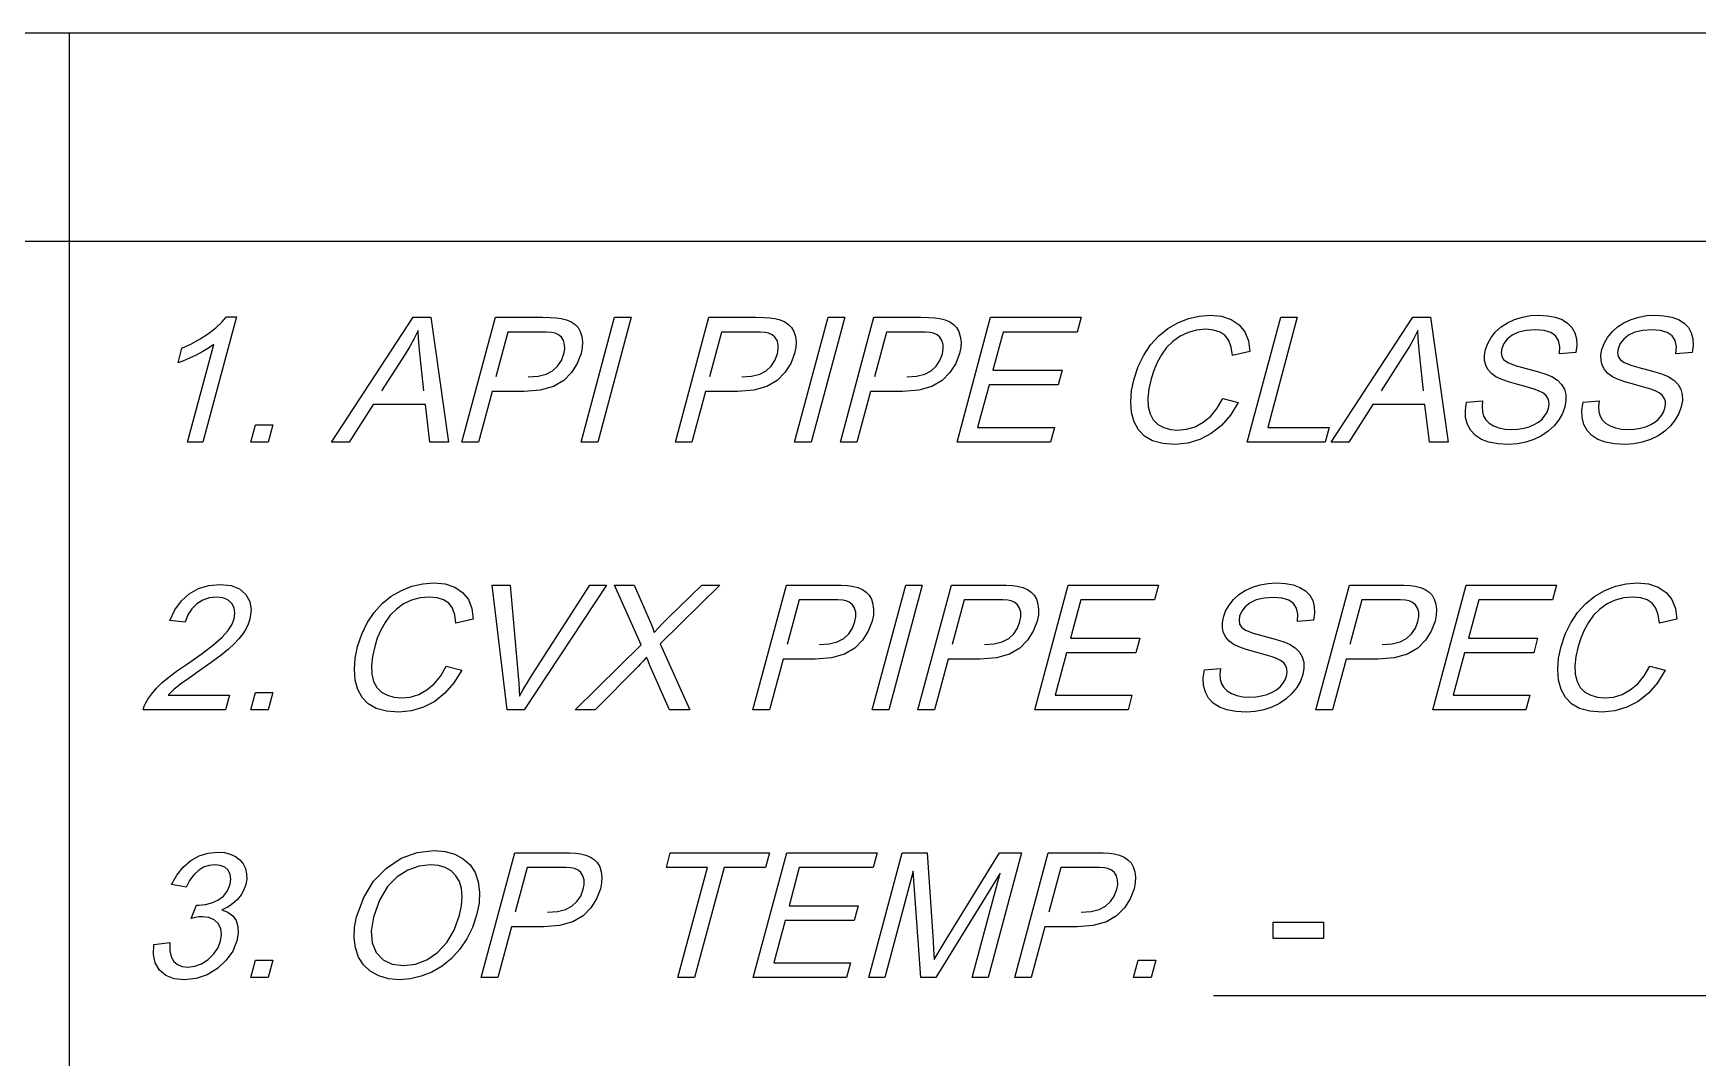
# Model space of a CAD drawing. Extents: x 0 to 17.2, y 0.1 to 11.3.
# Drawn here: x 4.326 to 5.319, y 0.856 to 1.468 of the extents above; entities that cross this region are included whole.
import ezdxf

# ---------------------------------------------------------------- set-up
doc = ezdxf.new("R2010")
doc.units = 0
doc.layers.add('BORDER', color=3, linetype='CONTINUOUS')
doc.layers.add('BORDERTEXT', color=7, linetype='CONTINUOUS')

msp = doc.modelspace()

# ---------------------------------------------------------------- linework, layer by layer
at = {"layer": 'BORDER'}
for points in [[(17.0808, 1.46816), (0.1692, 1.46816)], [(4.34736, 0.22466), (4.34736, 1.46816)], [(7.3815, 1.34381), (0.1692, 1.34381)], [(5.03025, 0.89337), (7.31682, 0.89337)]]:
    msp.add_lwpolyline(points, dxfattribs=at)
at = {"layer": 'BORDERTEXT', "color": 7}
for points in [[(4.42689, 1.2239), (4.41773, 1.2239), (4.43337, 1.28228), (4.43337, 1.28228), (4.43037, 1.28017), (4.42692, 1.27807), (4.423, 1.27597), (4.423, 1.27597), (4.41903, 1.27404), (4.41539, 1.27246), (4.41209, 1.27123), (4.41446, 1.28009), (4.41446, 1.28009), (4.42006, 1.28267), (4.42532, 1.28558), (4.43025, 1.28884), (4.43025, 1.28884), (4.43462, 1.29223), (4.43822, 1.29556), (4.44106, 1.29882), (4.44696, 1.29882), (4.42689, 1.2239)], [(4.50379, 1.2239), (4.55244, 1.29851), (4.56307, 1.29851), (4.57362, 1.2239), (4.56237, 1.2239), (4.55972, 1.2465), (4.52852, 1.2465), (4.51428, 1.2239), (4.50379, 1.2239)], [(4.58151, 1.2239), (4.6015, 1.29851), (4.62964, 1.29851), (4.62964, 1.29851), (4.63418, 1.29843), (4.6379, 1.29819), (4.6408, 1.2978), (4.6408, 1.2978), (4.64405, 1.297), (4.64681, 1.29584), (4.64908, 1.29431), (4.64908, 1.29431), (4.65087, 1.29237), (4.65222, 1.28997), (4.65313, 1.28711), (4.65313, 1.28711), (4.65353, 1.28392), (4.65338, 1.28053), (4.65267, 1.27693), (4.65267, 1.27693), (4.65038, 1.27091), (4.64692, 1.26554), (4.64229, 1.26082), (4.64229, 1.26082), (4.63619, 1.25716), (4.62831, 1.25497), (4.61864, 1.25423), (4.59951, 1.25423), (4.59138, 1.2239), (4.58151, 1.2239)], [(4.65271, 1.2239), (4.6727, 1.29851), (4.68257, 1.29851), (4.66258, 1.2239), (4.65271, 1.2239)], [(4.70894, 1.2239), (4.72894, 1.29851), (4.75708, 1.29851), (4.75708, 1.29851), (4.76162, 1.29843), (4.76534, 1.29819), (4.76824, 1.2978), (4.76824, 1.2978), (4.77149, 1.297), (4.77425, 1.29584), (4.77652, 1.29431), (4.77652, 1.29431), (4.77831, 1.29237), (4.77966, 1.28997), (4.78057, 1.28711), (4.78057, 1.28711), (4.78097, 1.28392), (4.78081, 1.28053), (4.7801, 1.27693), (4.7801, 1.27693), (4.77782, 1.27091), (4.77436, 1.26554), (4.76973, 1.26082), (4.76973, 1.26082), (4.76363, 1.25716), (4.75574, 1.25497), (4.74608, 1.25423), (4.72694, 1.25423), (4.71882, 1.2239), (4.70894, 1.2239)], [(4.78014, 1.2239), (4.80014, 1.29851), (4.81001, 1.29851), (4.79002, 1.2239), (4.78014, 1.2239)], [(4.80742, 1.2239), (4.82741, 1.29851), (4.85556, 1.29851), (4.85556, 1.29851), (4.8601, 1.29843), (4.86382, 1.29819), (4.86672, 1.2978), (4.86672, 1.2978), (4.86997, 1.297), (4.87273, 1.29584), (4.87499, 1.29431), (4.87499, 1.29431), (4.87679, 1.29237), (4.87814, 1.28997), (4.87904, 1.28711), (4.87904, 1.28711), (4.87945, 1.28392), (4.87929, 1.28053), (4.87858, 1.27693), (4.87858, 1.27693), (4.8763, 1.27091), (4.87284, 1.26554), (4.86821, 1.26082), (4.86821, 1.26082), (4.86211, 1.25716), (4.85422, 1.25497), (4.84456, 1.25423), (4.82542, 1.25423), (4.8173, 1.2239), (4.80742, 1.2239)], [(4.87715, 1.2239), (4.89714, 1.29851), (4.95109, 1.29851), (4.94873, 1.28971), (4.90465, 1.28971), (4.89853, 1.26686), (4.9398, 1.26686), (4.93746, 1.2581), (4.89618, 1.2581), (4.88938, 1.23271), (4.93518, 1.23271), (4.93282, 1.2239), (4.87715, 1.2239)], [(5.03567, 1.25006), (5.04487, 1.24757), (5.04487, 1.24757), (5.04025, 1.2401), (5.03487, 1.23392), (5.02873, 1.22902), (5.02873, 1.22902), (5.022, 1.22547), (5.01486, 1.22334), (5.0073, 1.22263), (5.0073, 1.22263), (4.9999, 1.22317), (4.9938, 1.22481), (4.98899, 1.22754), (4.98899, 1.22754), (4.98536, 1.2313), (4.9828, 1.23604), (4.9813, 1.24176), (4.9813, 1.24176), (4.98082, 1.24813), (4.98129, 1.25479), (4.98272, 1.26177), (4.98272, 1.26177), (4.98521, 1.2692), (4.98851, 1.27598), (4.99262, 1.2821), (4.99262, 1.2821), (4.99743, 1.28742), (5.00283, 1.29181), (5.00882, 1.29528), (5.00882, 1.29528), (5.01516, 1.29778), (5.02159, 1.29928), (5.02812, 1.29978), (5.02812, 1.29978), (5.03502, 1.29915), (5.04079, 1.29725), (5.04543, 1.29408), (5.04543, 1.29408), (5.04885, 1.28977), (5.05096, 1.28442), (5.05177, 1.27805), (5.04143, 1.27576), (5.04143, 1.27576), (5.04077, 1.2807), (5.03931, 1.28465), (5.03708, 1.28762), (5.03708, 1.28762), (5.03406, 1.28968), (5.03025, 1.29092), (5.02566, 1.29134), (5.02566, 1.29134), (5.02011, 1.29088), (5.01495, 1.2895), (5.01017, 1.28721), (5.01017, 1.28721), (5.00588, 1.28415), (5.00219, 1.28046), (4.99909, 1.27614), (4.99909, 1.27614), (4.99654, 1.27146), (4.99448, 1.26669), (4.99291, 1.26182), (4.99291, 1.26182), (4.99159, 1.25574), (4.99103, 1.2502), (4.99123, 1.2452), (4.99123, 1.2452), (4.99226, 1.24087), (4.99419, 1.23733), (4.99701, 1.23459), (4.99701, 1.23459), (5.0005, 1.23264), (5.00441, 1.23147), (5.00875, 1.23108), (5.00875, 1.23108), (5.01414, 1.23161), (5.01925, 1.2332), (5.02407, 1.23586), (5.02407, 1.23586), (5.02849, 1.23957), (5.03235, 1.2443), (5.03567, 1.25006)], [(5.05029, 1.2239), (5.07028, 1.29851), (5.08015, 1.29851), (5.06252, 1.23271), (5.09926, 1.23271), (5.09691, 1.2239), (5.05029, 1.2239)], [(5.10047, 1.2239), (5.14911, 1.29851), (5.15975, 1.29851), (5.17029, 1.2239), (5.15905, 1.2239), (5.1564, 1.2465), (5.1252, 1.2465), (5.11095, 1.2239), (5.10047, 1.2239)], [(5.18125, 1.24787), (5.19078, 1.24869), (5.19078, 1.24869), (5.19047, 1.24518), (5.19068, 1.24212), (5.1914, 1.2395), (5.1914, 1.2395), (5.1927, 1.23726), (5.19469, 1.23533), (5.19735, 1.2337), (5.19735, 1.2337), (5.20055, 1.23247), (5.20417, 1.23173), (5.20821, 1.23148), (5.20821, 1.23148), (5.21187, 1.23167), (5.21535, 1.23223), (5.21863, 1.23316), (5.21863, 1.23316), (5.22161, 1.23442), (5.22416, 1.23596), (5.2263, 1.23777), (5.2263, 1.23777), (5.22801, 1.23978), (5.22929, 1.24191), (5.23013, 1.24416), (5.23013, 1.24416), (5.2305, 1.2464), (5.23037, 1.24844), (5.22973, 1.25029), (5.22973, 1.25029), (5.22853, 1.25194), (5.22668, 1.25341), (5.2242, 1.25469), (5.2242, 1.25469), (5.22163, 1.25562), (5.21753, 1.25683), (5.21189, 1.25833), (5.21189, 1.25833), (5.20615, 1.25995), (5.20177, 1.2615), (5.19873, 1.26299), (5.19873, 1.26299), (5.19601, 1.265), (5.19398, 1.26732), (5.19263, 1.26993), (5.19263, 1.26993), (5.19194, 1.27281), (5.1919, 1.27591), (5.1925, 1.27922), (5.1925, 1.27922), (5.19384, 1.28291), (5.19585, 1.28643), (5.19853, 1.28978), (5.19853, 1.28978), (5.2018, 1.29279), (5.20559, 1.29528), (5.20989, 1.29724), (5.20989, 1.29724), (5.21453, 1.29865), (5.21932, 1.2995), (5.22427, 1.29978), (5.22427, 1.29978), (5.2295, 1.29949), (5.23414, 1.2986), (5.23818, 1.29711), (5.23818, 1.29711), (5.24153, 1.29505), (5.24408, 1.29243), (5.24582, 1.28925), (5.24582, 1.28925), (5.24678, 1.28564), (5.24695, 1.28172), (5.24634, 1.27749), (5.23668, 1.27678), (5.23668, 1.27678), (5.23693, 1.28111), (5.23616, 1.28467), (5.23438, 1.28747), (5.23438, 1.28747), (5.23151, 1.28947), (5.2275, 1.29068), (5.22234, 1.29108), (5.22234, 1.29108), (5.21681, 1.29072), (5.21217, 1.28962), (5.20841, 1.2878), (5.20841, 1.2878), (5.20551, 1.28546), (5.20343, 1.28282), (5.20219, 1.27988), (5.20219, 1.27988), (5.20184, 1.27736), (5.20221, 1.27516), (5.20332, 1.27327), (5.20332, 1.27327), (5.20577, 1.27152), (5.21026, 1.26975), (5.21678, 1.26795), (5.21678, 1.26795), (5.2235, 1.26621), (5.22858, 1.26462), (5.23202, 1.26319), (5.23202, 1.26319), (5.2354, 1.26101), (5.23793, 1.25847), (5.2396, 1.25558), (5.2396, 1.25558), (5.24046, 1.25236), (5.24055, 1.24882), (5.23986, 1.24497), (5.23986, 1.24497), (5.23844, 1.24108), (5.2363, 1.23734), (5.23344, 1.23375), (5.23344, 1.23375), (5.22997, 1.2305), (5.22597, 1.22777), (5.22145, 1.22556), (5.22145, 1.22556), (5.21658, 1.22393), (5.21153, 1.22295), (5.20629, 1.22263), (5.20629, 1.22263), (5.19999, 1.22296), (5.1946, 1.22394), (5.19011, 1.22558), (5.19011, 1.22558), (5.18649, 1.22788), (5.1837, 1.23084), (5.18175, 1.23446), (5.18175, 1.23446), (5.18067, 1.23859), (5.1805, 1.24306), (5.18125, 1.24787)], [(5.25077, 1.24787), (5.2603, 1.24869), (5.2603, 1.24869), (5.25999, 1.24518), (5.2602, 1.24212), (5.26092, 1.2395), (5.26092, 1.2395), (5.26222, 1.23726), (5.26421, 1.23533), (5.26687, 1.2337), (5.26687, 1.2337), (5.27007, 1.23247), (5.27369, 1.23173), (5.27773, 1.23148), (5.27773, 1.23148), (5.2814, 1.23167), (5.28487, 1.23223), (5.28815, 1.23316), (5.28815, 1.23316), (5.29113, 1.23442), (5.29368, 1.23596), (5.29582, 1.23777), (5.29582, 1.23777), (5.29754, 1.23978), (5.29881, 1.24191), (5.29965, 1.24416), (5.29965, 1.24416), (5.30002, 1.2464), (5.29989, 1.24844), (5.29925, 1.25029), (5.29925, 1.25029), (5.29805, 1.25194), (5.2962, 1.25341), (5.29372, 1.25469), (5.29372, 1.25469), (5.29115, 1.25562), (5.28705, 1.25683), (5.28141, 1.25833), (5.28141, 1.25833), (5.27567, 1.25995), (5.27129, 1.2615), (5.26825, 1.26299), (5.26825, 1.26299), (5.26553, 1.265), (5.2635, 1.26732), (5.26215, 1.26993), (5.26215, 1.26993), (5.26146, 1.27281), (5.26142, 1.27591), (5.26202, 1.27922), (5.26202, 1.27922), (5.26336, 1.28291), (5.26537, 1.28643), (5.26805, 1.28978), (5.26805, 1.28978), (5.27133, 1.29279), (5.27511, 1.29528), (5.27942, 1.29724), (5.27942, 1.29724), (5.28405, 1.29865), (5.28884, 1.2995), (5.29379, 1.29978), (5.29379, 1.29978), (5.29902, 1.29949), (5.30366, 1.2986), (5.3077, 1.29711), (5.3077, 1.29711), (5.31105, 1.29505), (5.3136, 1.29243), (5.31534, 1.28925), (5.31534, 1.28925), (5.3163, 1.28564), (5.31647, 1.28172), (5.31586, 1.27749), (5.3062, 1.27678), (5.3062, 1.27678), (5.30645, 1.28111), (5.30568, 1.28467), (5.3039, 1.28747), (5.3039, 1.28747), (5.30103, 1.28947), (5.29702, 1.29068), (5.29186, 1.29108), (5.29186, 1.29108), (5.28633, 1.29072), (5.28169, 1.28962), (5.27793, 1.2878), (5.27793, 1.2878), (5.27503, 1.28546), (5.27295, 1.28282), (5.27171, 1.27988), (5.27171, 1.27988), (5.27136, 1.27736), (5.27173, 1.27516), (5.27284, 1.27327), (5.27284, 1.27327), (5.27529, 1.27152), (5.27978, 1.26975), (5.2863, 1.26795), (5.2863, 1.26795), (5.29302, 1.26621), (5.2981, 1.26462), (5.30154, 1.26319), (5.30154, 1.26319), (5.30492, 1.26101), (5.30745, 1.25847), (5.30912, 1.25558), (5.30912, 1.25558), (5.30998, 1.25236), (5.31007, 1.24882), (5.30938, 1.24497), (5.30938, 1.24497), (5.30796, 1.24108), (5.30582, 1.23734), (5.30297, 1.23375), (5.30297, 1.23375), (5.29949, 1.2305), (5.29549, 1.22777), (5.29097, 1.22556), (5.29097, 1.22556), (5.2861, 1.22393), (5.28105, 1.22295), (5.27581, 1.22263), (5.27581, 1.22263), (5.26951, 1.22296), (5.26412, 1.22394), (5.25963, 1.22558), (5.25963, 1.22558), (5.25601, 1.22788), (5.25322, 1.23084), (5.25127, 1.23446), (5.25127, 1.23446), (5.25019, 1.23859), (5.25002, 1.24306), (5.25077, 1.24787)], [(4.55882, 1.25454), (4.55657, 1.2752), (4.55657, 1.2752), (4.55598, 1.28111), (4.5556, 1.28626), (4.55543, 1.29067), (4.55543, 1.29067), (4.55307, 1.2859), (4.55045, 1.28115), (4.54759, 1.27642), (4.53353, 1.25454)], [(4.62115, 1.26304), (4.62115, 1.26304), (4.62702, 1.26343), (4.63187, 1.26462), (4.6357, 1.2666), (4.6357, 1.2666), (4.63865, 1.2693), (4.64089, 1.27264), (4.6424, 1.27663), (4.6424, 1.27663), (4.64294, 1.2796), (4.64287, 1.28227), (4.64219, 1.28464), (4.64219, 1.28464), (4.64097, 1.28661), (4.63928, 1.28808), (4.63713, 1.28904), (4.63713, 1.28904), (4.6351, 1.28941), (4.63209, 1.28963), (4.6281, 1.28971), (4.60901, 1.28971), (4.60187, 1.26304)], [(4.74859, 1.26304), (4.74859, 1.26304), (4.75446, 1.26343), (4.75931, 1.26462), (4.76314, 1.2666), (4.76314, 1.2666), (4.76609, 1.2693), (4.76833, 1.27264), (4.76984, 1.27663), (4.76984, 1.27663), (4.77038, 1.2796), (4.7703, 1.28227), (4.76962, 1.28464), (4.76962, 1.28464), (4.76841, 1.28661), (4.76672, 1.28808), (4.76457, 1.28904), (4.76457, 1.28904), (4.76254, 1.28941), (4.75952, 1.28963), (4.75553, 1.28971), (4.73645, 1.28971), (4.7293, 1.26304)], [(4.84707, 1.26304), (4.84707, 1.26304), (4.85294, 1.26343), (4.85779, 1.26462), (4.86161, 1.2666), (4.86161, 1.2666), (4.86457, 1.2693), (4.86681, 1.27264), (4.86832, 1.27663), (4.86832, 1.27663), (4.86885, 1.2796), (4.86878, 1.28227), (4.8681, 1.28464), (4.8681, 1.28464), (4.86689, 1.28661), (4.8652, 1.28808), (4.86305, 1.28904), (4.86305, 1.28904), (4.86101, 1.28941), (4.858, 1.28963), (4.85401, 1.28971), (4.83493, 1.28971), (4.82778, 1.26304)], [(5.1555, 1.25454), (5.15325, 1.2752), (5.15325, 1.2752), (5.15266, 1.28111), (5.15228, 1.28626), (5.1521, 1.29067), (5.1521, 1.29067), (5.14974, 1.2859), (5.14713, 1.28115), (5.14426, 1.27642), (5.13021, 1.25454)], [(4.45549, 1.2239), (4.45829, 1.23433), (4.46872, 1.23433), (4.46593, 1.2239), (4.45549, 1.2239)], [(4.44289, 1.07283), (4.44053, 1.06402), (4.39121, 1.06402), (4.39121, 1.06402), (4.39187, 1.0662), (4.3928, 1.06832), (4.39399, 1.07038), (4.39399, 1.07038), (4.39639, 1.07373), (4.39929, 1.07703), (4.40268, 1.08031), (4.40268, 1.08031), (4.40677, 1.08374), (4.41178, 1.0875), (4.41769, 1.09161), (4.41769, 1.09161), (4.42658, 1.0978), (4.43347, 1.10306), (4.43836, 1.10741), (4.43836, 1.10741), (4.44176, 1.11122), (4.44417, 1.1149), (4.44559, 1.11843), (4.44559, 1.11843), (4.44608, 1.12187), (4.4456, 1.12493), (4.44416, 1.12761), (4.44416, 1.12761), (4.44186, 1.12969), (4.43881, 1.13094), (4.43501, 1.13135), (4.43501, 1.13135), (4.43077, 1.13091), (4.42689, 1.12959), (4.42336, 1.12739), (4.42336, 1.12739), (4.42035, 1.1244), (4.41803, 1.12073), (4.41639, 1.11639), (4.40724, 1.11736), (4.40724, 1.11736), (4.41021, 1.12383), (4.41407, 1.12918), (4.41882, 1.13342), (4.41882, 1.13342), (4.42433, 1.13648), (4.43047, 1.13832), (4.43724, 1.13894), (4.43724, 1.13894), (4.44373, 1.13828), (4.44886, 1.13629), (4.45265, 1.13298), (4.45265, 1.13298), (4.45498, 1.1287), (4.45574, 1.12378), (4.45495, 1.11822), (4.45495, 1.11822), (4.45395, 1.11526), (4.45256, 1.11232), (4.45076, 1.10942), (4.45076, 1.10942), (4.44848, 1.10648), (4.44564, 1.10345), (4.44224, 1.10031), (4.44224, 1.10031), (4.43782, 1.09672), (4.43194, 1.09235), (4.4246, 1.08718), (4.4246, 1.08718), (4.41865, 1.08306), (4.41429, 1.07993), (4.41149, 1.07779), (4.41149, 1.07779), (4.40958, 1.07614), (4.40785, 1.07449), (4.4063, 1.07283), (4.44289, 1.07283)], [(4.57223, 1.09018), (4.58143, 1.08769), (4.58143, 1.08769), (4.57681, 1.08022), (4.57143, 1.07404), (4.56529, 1.06914), (4.56529, 1.06914), (4.55857, 1.06559), (4.55142, 1.06346), (4.54386, 1.06275), (4.54386, 1.06275), (4.53647, 1.0633), (4.53036, 1.06493), (4.52556, 1.06766), (4.52556, 1.06766), (4.52193, 1.07142), (4.51936, 1.07617), (4.51787, 1.08189), (4.51787, 1.08189), (4.51738, 1.08825), (4.51785, 1.09491), (4.51928, 1.10189), (4.51928, 1.10189), (4.52177, 1.10933), (4.52507, 1.1161), (4.52918, 1.12222), (4.52918, 1.12222), (4.534, 1.12754), (4.5394, 1.13193), (4.54539, 1.1354), (4.54539, 1.1354), (4.55172, 1.1379), (4.55815, 1.1394), (4.56469, 1.1399), (4.56469, 1.1399), (4.57158, 1.13927), (4.57735, 1.13737), (4.58199, 1.1342), (4.58199, 1.1342), (4.58541, 1.12989), (4.58752, 1.12455), (4.58833, 1.11817), (4.578, 1.11588), (4.578, 1.11588), (4.57733, 1.12082), (4.57588, 1.12477), (4.57364, 1.12774), (4.57364, 1.12774), (4.57062, 1.12981), (4.56681, 1.13104), (4.56222, 1.13146), (4.56222, 1.13146), (4.55668, 1.131), (4.55152, 1.12962), (4.54674, 1.12733), (4.54674, 1.12733), (4.54245, 1.12427), (4.53875, 1.12058), (4.53565, 1.11626), (4.53565, 1.11626), (4.5331, 1.11159), (4.53104, 1.10681), (4.52947, 1.10194), (4.52947, 1.10194), (4.52815, 1.09586), (4.52759, 1.09032), (4.52779, 1.08532), (4.52779, 1.08532), (4.52882, 1.08099), (4.53075, 1.07745), (4.53358, 1.07471), (4.53358, 1.07471), (4.53706, 1.07276), (4.54097, 1.07159), (4.54531, 1.0712), (4.54531, 1.0712), (4.5507, 1.07173), (4.55581, 1.07332), (4.56064, 1.07598), (4.56064, 1.07598), (4.56505, 1.07969), (4.56892, 1.08442), (4.57223, 1.09018)], [(4.60858, 1.06402), (4.59967, 1.13863), (4.61035, 1.13863), (4.61522, 1.08443), (4.61522, 1.08443), (4.61556, 1.08018), (4.61577, 1.07611), (4.61587, 1.07222), (4.61587, 1.07222), (4.61817, 1.07629), (4.6206, 1.08036), (4.62316, 1.08443), (4.65784, 1.13863), (4.66791, 1.13863), (4.61871, 1.06402), (4.60858, 1.06402)], [(4.64919, 1.06402), (4.68847, 1.10291), (4.6726, 1.13863), (4.68435, 1.13863), (4.69276, 1.1195), (4.69276, 1.1195), (4.69433, 1.11583), (4.69551, 1.11278), (4.69631, 1.11034), (4.69631, 1.11034), (4.69882, 1.11309), (4.70154, 1.11592), (4.70449, 1.11883), (4.72481, 1.13863), (4.73555, 1.13863), (4.69992, 1.10347), (4.7176, 1.06402), (4.70538, 1.06402), (4.69373, 1.09064), (4.69373, 1.09064), (4.69309, 1.09221), (4.69245, 1.09387), (4.69181, 1.09563), (4.69181, 1.09563), (4.68966, 1.0932), (4.68797, 1.09133), (4.68675, 1.09003), (4.66105, 1.06402), (4.64919, 1.06402)], [(4.75526, 1.06402), (4.77525, 1.13863), (4.80339, 1.13863), (4.80339, 1.13863), (4.80793, 1.13855), (4.81165, 1.13832), (4.81455, 1.13792), (4.81455, 1.13792), (4.8178, 1.13713), (4.82056, 1.13596), (4.82283, 1.13443), (4.82283, 1.13443), (4.82462, 1.13249), (4.82597, 1.13009), (4.82688, 1.12723), (4.82688, 1.12723), (4.82728, 1.12404), (4.82713, 1.12065), (4.82642, 1.11705), (4.82642, 1.11705), (4.82413, 1.11103), (4.82067, 1.10566), (4.81604, 1.10095), (4.81604, 1.10095), (4.80994, 1.09728), (4.80206, 1.09509), (4.79239, 1.09436), (4.77326, 1.09436), (4.76513, 1.06402), (4.75526, 1.06402)], [(4.82646, 1.06402), (4.84645, 1.13863), (4.85632, 1.13863), (4.83633, 1.06402), (4.82646, 1.06402)], [(4.85374, 1.06402), (4.87373, 1.13863), (4.90187, 1.13863), (4.90187, 1.13863), (4.90641, 1.13855), (4.91013, 1.13832), (4.91303, 1.13792), (4.91303, 1.13792), (4.91628, 1.13713), (4.91904, 1.13596), (4.92131, 1.13443), (4.92131, 1.13443), (4.9231, 1.13249), (4.92445, 1.13009), (4.92536, 1.12723), (4.92536, 1.12723), (4.92576, 1.12404), (4.92561, 1.12065), (4.9249, 1.11705), (4.9249, 1.11705), (4.92261, 1.11103), (4.91915, 1.10566), (4.91452, 1.10095), (4.91452, 1.10095), (4.90842, 1.09728), (4.90054, 1.09509), (4.89087, 1.09436), (4.87174, 1.09436), (4.86361, 1.06402), (4.85374, 1.06402)], [(4.92346, 1.06402), (4.94345, 1.13863), (4.9974, 1.13863), (4.99504, 1.12983), (4.95097, 1.12983), (4.94484, 1.10698), (4.98612, 1.10698), (4.98377, 1.09822), (4.9425, 1.09822), (4.93569, 1.07283), (4.9815, 1.07283), (4.97914, 1.06402), (4.92346, 1.06402)], [(5.0248, 1.08799), (5.03433, 1.08881), (5.03433, 1.08881), (5.03403, 1.0853), (5.03423, 1.08224), (5.03495, 1.07962), (5.03495, 1.07962), (5.03626, 1.07738), (5.03824, 1.07545), (5.0409, 1.07382), (5.0409, 1.07382), (5.04411, 1.07259), (5.04772, 1.07185), (5.05176, 1.07161), (5.05176, 1.07161), (5.05543, 1.07179), (5.0589, 1.07235), (5.06218, 1.07329), (5.06218, 1.07329), (5.06516, 1.07454), (5.06772, 1.07608), (5.06986, 1.07789), (5.06986, 1.07789), (5.07157, 1.0799), (5.07284, 1.08203), (5.07368, 1.08428), (5.07368, 1.08428), (5.07405, 1.08652), (5.07392, 1.08856), (5.07329, 1.09041), (5.07329, 1.09041), (5.07208, 1.09206), (5.07023, 1.09353), (5.06775, 1.09481), (5.06775, 1.09481), (5.06519, 1.09574), (5.06108, 1.09695), (5.05544, 1.09845), (5.05544, 1.09845), (5.0497, 1.10007), (5.04532, 1.10162), (5.04229, 1.10311), (5.04229, 1.10311), (5.03957, 1.10512), (5.03753, 1.10744), (5.03618, 1.11006), (5.03618, 1.11006), (5.0355, 1.11293), (5.03545, 1.11603), (5.03605, 1.11934), (5.03605, 1.11934), (5.03739, 1.12303), (5.03941, 1.12655), (5.04209, 1.1299), (5.04209, 1.1299), (5.04536, 1.13292), (5.04915, 1.1354), (5.05345, 1.13736), (5.05345, 1.13736), (5.05808, 1.13877), (5.06288, 1.13962), (5.06782, 1.1399), (5.06782, 1.1399), (5.07305, 1.13961), (5.07769, 1.13872), (5.08174, 1.13723), (5.08174, 1.13723), (5.08508, 1.13517), (5.08763, 1.13255), (5.08938, 1.12937), (5.08938, 1.12937), (5.09033, 1.12576), (5.0905, 1.12184), (5.08989, 1.11761), (5.08023, 1.1169), (5.08023, 1.1169), (5.08048, 1.12123), (5.07971, 1.1248), (5.07793, 1.12759), (5.07793, 1.12759), (5.07507, 1.1296), (5.07106, 1.1308), (5.0659, 1.1312), (5.0659, 1.1312), (5.06037, 1.13084), (5.05572, 1.12974), (5.05196, 1.12792), (5.05196, 1.12792), (5.04906, 1.12558), (5.04699, 1.12294), (5.04574, 1.12001), (5.04574, 1.12001), (5.04539, 1.11748), (5.04577, 1.11528), (5.04687, 1.11339), (5.04687, 1.11339), (5.04933, 1.11164), (5.05381, 1.10987), (5.06033, 1.10807), (5.06033, 1.10807), (5.06705, 1.10633), (5.07213, 1.10475), (5.07557, 1.10331), (5.07557, 1.10331), (5.07895, 1.10113), (5.08148, 1.0986), (5.08315, 1.0957), (5.08315, 1.0957), (5.08401, 1.09248), (5.0841, 1.08894), (5.08341, 1.08509), (5.08341, 1.08509), (5.08199, 1.0812), (5.07985, 1.07746), (5.077, 1.07387), (5.077, 1.07387), (5.07352, 1.07062), (5.06953, 1.06789), (5.06501, 1.06568), (5.06501, 1.06568), (5.06013, 1.06405), (5.05508, 1.06308), (5.04984, 1.06275), (5.04984, 1.06275), (5.04354, 1.06308), (5.03815, 1.06406), (5.03366, 1.0657), (5.03366, 1.0657), (5.03004, 1.068), (5.02726, 1.07096), (5.0253, 1.07458), (5.0253, 1.07458), (5.02422, 1.07871), (5.02405, 1.08318), (5.0248, 1.08799)], [(5.09126, 1.06402), (5.11125, 1.13863), (5.13939, 1.13863), (5.13939, 1.13863), (5.14393, 1.13855), (5.14765, 1.13832), (5.15055, 1.13792), (5.15055, 1.13792), (5.1538, 1.13713), (5.15656, 1.13596), (5.15883, 1.13443), (5.15883, 1.13443), (5.16062, 1.13249), (5.16197, 1.13009), (5.16288, 1.12723), (5.16288, 1.12723), (5.16328, 1.12404), (5.16313, 1.12065), (5.16242, 1.11705), (5.16242, 1.11705), (5.16013, 1.11103), (5.15667, 1.10566), (5.15204, 1.10095), (5.15204, 1.10095), (5.14594, 1.09728), (5.13806, 1.09509), (5.12839, 1.09436), (5.10926, 1.09436), (5.10113, 1.06402), (5.09126, 1.06402)], [(5.16098, 1.06402), (5.18097, 1.13863), (5.23492, 1.13863), (5.23256, 1.12983), (5.18849, 1.12983), (5.18236, 1.10698), (5.22364, 1.10698), (5.22129, 1.09822), (5.18002, 1.09822), (5.17321, 1.07283), (5.21902, 1.07283), (5.21666, 1.06402), (5.16098, 1.06402)], [(5.29054, 1.09018), (5.29975, 1.08769), (5.29975, 1.08769), (5.29512, 1.08022), (5.28974, 1.07404), (5.2836, 1.06914), (5.2836, 1.06914), (5.27688, 1.06559), (5.26973, 1.06346), (5.26217, 1.06275), (5.26217, 1.06275), (5.25478, 1.0633), (5.24868, 1.06493), (5.24387, 1.06766), (5.24387, 1.06766), (5.24024, 1.07142), (5.23768, 1.07617), (5.23618, 1.08189), (5.23618, 1.08189), (5.23569, 1.08825), (5.23616, 1.09491), (5.23759, 1.10189), (5.23759, 1.10189), (5.24008, 1.10933), (5.24338, 1.1161), (5.24749, 1.12222), (5.24749, 1.12222), (5.25231, 1.12754), (5.25771, 1.13193), (5.2637, 1.1354), (5.2637, 1.1354), (5.27003, 1.1379), (5.27647, 1.1394), (5.283, 1.1399), (5.283, 1.1399), (5.2899, 1.13927), (5.29566, 1.13737), (5.3003, 1.1342), (5.3003, 1.1342), (5.30372, 1.12989), (5.30583, 1.12455), (5.30664, 1.11817), (5.29631, 1.11588), (5.29631, 1.11588), (5.29564, 1.12082), (5.29419, 1.12477), (5.29195, 1.12774), (5.29195, 1.12774), (5.28893, 1.12981), (5.28513, 1.13104), (5.28053, 1.13146), (5.28053, 1.13146), (5.27499, 1.131), (5.26983, 1.12962), (5.26505, 1.12733), (5.26505, 1.12733), (5.26076, 1.12427), (5.25706, 1.12058), (5.25397, 1.11626), (5.25397, 1.11626), (5.25141, 1.11159), (5.24935, 1.10681), (5.24779, 1.10194), (5.24779, 1.10194), (5.24647, 1.09586), (5.24591, 1.09032), (5.24611, 1.08532), (5.24611, 1.08532), (5.24714, 1.08099), (5.24906, 1.07745), (5.25189, 1.07471), (5.25189, 1.07471), (5.25538, 1.07276), (5.25929, 1.07159), (5.26362, 1.0712), (5.26362, 1.0712), (5.26901, 1.07173), (5.27412, 1.07332), (5.27895, 1.07598), (5.27895, 1.07598), (5.28336, 1.07969), (5.28723, 1.08442), (5.29054, 1.09018)], [(4.79491, 1.10316), (4.79491, 1.10316), (4.80077, 1.10356), (4.80562, 1.10474), (4.80945, 1.10672), (4.80945, 1.10672), (4.8124, 1.10942), (4.81464, 1.11276), (4.81616, 1.11675), (4.81616, 1.11675), (4.81669, 1.11972), (4.81662, 1.12239), (4.81594, 1.12476), (4.81594, 1.12476), (4.81472, 1.12673), (4.81304, 1.1282), (4.81088, 1.12917), (4.81088, 1.12917), (4.80885, 1.12953), (4.80584, 1.12975), (4.80185, 1.12983), (4.78276, 1.12983), (4.77562, 1.10316)], [(4.89338, 1.10316), (4.89338, 1.10316), (4.89925, 1.10356), (4.9041, 1.10474), (4.90793, 1.10672), (4.90793, 1.10672), (4.91088, 1.10942), (4.91312, 1.11276), (4.91463, 1.11675), (4.91463, 1.11675), (4.91517, 1.11972), (4.9151, 1.12239), (4.91442, 1.12476), (4.91442, 1.12476), (4.9132, 1.12673), (4.91151, 1.1282), (4.90936, 1.12917), (4.90936, 1.12917), (4.90733, 1.12953), (4.90432, 1.12975), (4.90033, 1.12983), (4.88124, 1.12983), (4.8741, 1.10316)], [(5.1309, 1.10316), (5.1309, 1.10316), (5.13677, 1.10356), (5.14162, 1.10474), (5.14545, 1.10672), (5.14545, 1.10672), (5.1484, 1.10942), (5.15064, 1.11276), (5.15216, 1.11675), (5.15216, 1.11675), (5.15269, 1.11972), (5.15262, 1.12239), (5.15194, 1.12476), (5.15194, 1.12476), (5.15072, 1.12673), (5.14903, 1.1282), (5.14688, 1.12917), (5.14688, 1.12917), (5.14485, 1.12953), (5.14184, 1.12975), (5.13785, 1.12983), (5.11876, 1.12983), (5.11162, 1.10316)], [(4.45549, 1.06402), (4.45829, 1.07446), (4.46872, 1.07446), (4.46593, 1.06402), (4.45549, 1.06402)], [(4.39771, 0.92384), (4.4072, 0.92506), (4.4072, 0.92506), (4.40724, 0.92035), (4.40803, 0.91661), (4.40956, 0.91384), (4.40956, 0.91384), (4.41176, 0.91193), (4.41454, 0.91079), (4.41788, 0.9104), (4.41788, 0.9104), (4.4221, 0.9109), (4.42614, 0.91239), (4.43, 0.91488), (4.43, 0.91488), (4.43334, 0.91811), (4.43581, 0.9218), (4.43742, 0.92598), (4.43742, 0.92598), (4.43803, 0.92994), (4.43758, 0.93341), (4.43609, 0.93639), (4.43609, 0.93639), (4.4337, 0.93866), (4.43057, 0.94003), (4.4267, 0.94048), (4.4267, 0.94048), (4.4248, 0.94037), (4.42256, 0.94003), (4.41997, 0.93946), (4.42314, 0.94751), (4.42314, 0.94751), (4.4237, 0.94745), (4.42418, 0.94741), (4.42459, 0.9474), (4.42459, 0.9474), (4.42845, 0.94774), (4.43224, 0.94876), (4.43594, 0.95046), (4.43594, 0.95046), (4.43919, 0.95286), (4.44159, 0.956), (4.44315, 0.95987), (4.44315, 0.95987), (4.44362, 0.96304), (4.44323, 0.96582), (4.44197, 0.96822), (4.44197, 0.96822), (4.43997, 0.97006), (4.43733, 0.97116), (4.43406, 0.97153), (4.43406, 0.97153), (4.43059, 0.97115), (4.42732, 0.97003), (4.42425, 0.96817), (4.42425, 0.96817), (4.42146, 0.96556), (4.41903, 0.9622), (4.41697, 0.95809), (4.40824, 0.95972), (4.40824, 0.95972), (4.41136, 0.9654), (4.41518, 0.97016), (4.4197, 0.974), (4.4197, 0.974), (4.42475, 0.97681), (4.43014, 0.9785), (4.43587, 0.97906), (4.43587, 0.97906), (4.43976, 0.97877), (4.44327, 0.97789), (4.44642, 0.97644), (4.44642, 0.97644), (4.44905, 0.97448), (4.45103, 0.9721), (4.45236, 0.96929), (4.45236, 0.96929), (4.45305, 0.96621), (4.4531, 0.963), (4.45251, 0.95967), (4.45251, 0.95967), (4.45138, 0.95654), (4.44973, 0.95361), (4.44755, 0.95086), (4.44755, 0.95086), (4.44488, 0.9484), (4.44176, 0.9463), (4.43818, 0.94455), (4.43818, 0.94455), (4.44189, 0.94317), (4.44475, 0.94106), (4.44676, 0.93822), (4.44676, 0.93822), (4.44786, 0.93474), (4.44801, 0.93073), (4.4472, 0.92618), (4.4472, 0.92618), (4.44475, 0.92), (4.4409, 0.91448), (4.43563, 0.90962), (4.43563, 0.90962), (4.42945, 0.90584), (4.42284, 0.90358), (4.4158, 0.90282), (4.4158, 0.90282), (4.40979, 0.90347), (4.40488, 0.90542), (4.40105, 0.90867), (4.40105, 0.90867), (4.3985, 0.91296), (4.39738, 0.91802), (4.39771, 0.92384)], [(4.51872, 0.94048), (4.51872, 0.94048), (4.52291, 0.95197), (4.52883, 0.96167), (4.53649, 0.96957), (4.53649, 0.96957), (4.54535, 0.97541), (4.55487, 0.97891), (4.56506, 0.98008), (4.56506, 0.98008), (4.57157, 0.97953), (4.57734, 0.97788), (4.58236, 0.97514), (4.58236, 0.97514), (4.58645, 0.97142), (4.58944, 0.96683), (4.59132, 0.96137), (4.59132, 0.96137), (4.59209, 0.95522), (4.59175, 0.94855), (4.5903, 0.94135), (4.5903, 0.94135), (4.58784, 0.93405), (4.5845, 0.92728), (4.58028, 0.92104), (4.58028, 0.92104), (4.57533, 0.91555), (4.5698, 0.91103), (4.56367, 0.90748), (4.56367, 0.90748), (4.55724, 0.90492), (4.55079, 0.90338), (4.54432, 0.90287), (4.54432, 0.90287), (4.53769, 0.90344), (4.53187, 0.90513), (4.52685, 0.90796), (4.52685, 0.90796), (4.52279, 0.91177), (4.51984, 0.9164), (4.518, 0.92185), (4.518, 0.92185), (4.51723, 0.92784), (4.51747, 0.93405), (4.51872, 0.94048)], [(4.59306, 0.90414), (4.61305, 0.97875), (4.64119, 0.97875), (4.64119, 0.97875), (4.64574, 0.97867), (4.64946, 0.97844), (4.65235, 0.97804), (4.65235, 0.97804), (4.65561, 0.97725), (4.65837, 0.97608), (4.66063, 0.97456), (4.66063, 0.97456), (4.66243, 0.97261), (4.66378, 0.97021), (4.66468, 0.96735), (4.66468, 0.96735), (4.66508, 0.96416), (4.66493, 0.96077), (4.66422, 0.95718), (4.66422, 0.95718), (4.66193, 0.95116), (4.65847, 0.94579), (4.65385, 0.94107), (4.65385, 0.94107), (4.64774, 0.93741), (4.63986, 0.93521), (4.6302, 0.93448), (4.61106, 0.93448), (4.60293, 0.90414), (4.59306, 0.90414)], [(4.71052, 0.90414), (4.72815, 0.96995), (4.70357, 0.96995), (4.70593, 0.97875), (4.76507, 0.97875), (4.76271, 0.96995), (4.73803, 0.96995), (4.72039, 0.90414), (4.71052, 0.90414)], [(4.75541, 0.90414), (4.7754, 0.97875), (4.82935, 0.97875), (4.82699, 0.96995), (4.78292, 0.96995), (4.77679, 0.9471), (4.81807, 0.9471), (4.81572, 0.93834), (4.77445, 0.93834), (4.76764, 0.91295), (4.81345, 0.91295), (4.81109, 0.90414), (4.75541, 0.90414)], [(4.82442, 0.90414), (4.84441, 0.97875), (4.85927, 0.97875), (4.86278, 0.92593), (4.86278, 0.92593), (4.86305, 0.92142), (4.86325, 0.91774), (4.86338, 0.91488), (4.86338, 0.91488), (4.86523, 0.91802), (4.86762, 0.92201), (4.87056, 0.92684), (4.90233, 0.97875), (4.91561, 0.97875), (4.89562, 0.90414), (4.8861, 0.90414), (4.90284, 0.96659), (4.86442, 0.90414), (4.85552, 0.90414), (4.85096, 0.96766), (4.83394, 0.90414), (4.82442, 0.90414)], [(4.91155, 0.90414), (4.93154, 0.97875), (4.95969, 0.97875), (4.95969, 0.97875), (4.96423, 0.97867), (4.96795, 0.97844), (4.97084, 0.97804), (4.97084, 0.97804), (4.9741, 0.97725), (4.97686, 0.97608), (4.97912, 0.97456), (4.97912, 0.97456), (4.98092, 0.97261), (4.98227, 0.97021), (4.98317, 0.96735), (4.98317, 0.96735), (4.98358, 0.96416), (4.98342, 0.96077), (4.98271, 0.95718), (4.98271, 0.95718), (4.98042, 0.95116), (4.97697, 0.94579), (4.97234, 0.94107), (4.97234, 0.94107), (4.96623, 0.93741), (4.95835, 0.93521), (4.94869, 0.93448), (4.92955, 0.93448), (4.92142, 0.90414), (4.91155, 0.90414)], [(4.52886, 0.94033), (4.52742, 0.93197), (4.52794, 0.92489), (4.53042, 0.91908), (4.53042, 0.91908), (4.53451, 0.91477), (4.53988, 0.91218), (4.54653, 0.91132), (4.54653, 0.91132), (4.55376, 0.91219), (4.56057, 0.9148), (4.56698, 0.91916), (4.56698, 0.91916), (4.57257, 0.92511), (4.57696, 0.93253), (4.58014, 0.9414), (4.58014, 0.9414), (4.58136, 0.94721), (4.58175, 0.95252), (4.58132, 0.9573), (4.58132, 0.9573), (4.58007, 0.96149), (4.57801, 0.965), (4.57514, 0.96784), (4.57514, 0.96784), (4.57158, 0.96992), (4.56748, 0.97116), (4.56283, 0.97158), (4.56283, 0.97158), (4.55595, 0.97078), (4.54929, 0.96838), (4.54286, 0.96438), (4.54286, 0.96438), (4.53709, 0.9585), (4.53242, 0.95049), (4.52886, 0.94033)], [(4.63271, 0.94328), (4.63271, 0.94328), (4.63858, 0.94368), (4.64342, 0.94486), (4.64725, 0.94684), (4.64725, 0.94684), (4.65021, 0.94954), (4.65244, 0.95288), (4.65396, 0.95687), (4.65396, 0.95687), (4.65449, 0.95984), (4.65442, 0.96251), (4.65374, 0.96489), (4.65374, 0.96489), (4.65252, 0.96686), (4.65084, 0.96832), (4.64868, 0.96929), (4.64868, 0.96929), (4.64665, 0.96966), (4.64364, 0.96988), (4.63965, 0.96995), (4.62056, 0.96995), (4.61342, 0.94328)], [(4.9512, 0.94328), (4.9512, 0.94328), (4.95707, 0.94368), (4.96192, 0.94486), (4.96574, 0.94684), (4.96574, 0.94684), (4.9687, 0.94954), (4.97093, 0.95288), (4.97245, 0.95687), (4.97245, 0.95687), (4.97298, 0.95984), (4.97291, 0.96251), (4.97223, 0.96489), (4.97223, 0.96489), (4.97101, 0.96686), (4.96933, 0.96832), (4.96718, 0.96929), (4.96718, 0.96929), (4.96514, 0.96966), (4.96213, 0.96988), (4.95814, 0.96995), (4.93906, 0.96995), (4.93191, 0.94328)], [(4.45549, 0.90414), (4.45829, 0.91458), (4.46872, 0.91458), (4.46593, 0.90414), (4.45549, 0.90414)], [(4.9825, 0.90414), (4.98529, 0.91458), (4.99573, 0.91458), (4.99293, 0.90414), (4.9825, 0.90414)]]:
    msp.add_lwpolyline(points, dxfattribs=at)
at = {"layer": 'BORDERTEXT'}
msp.add_lwpolyline([(5.06584, 0.92747), (5.06584, 0.93729), (5.09586, 0.93729), (5.09586, 0.92747), (5.06584, 0.92747)], dxfattribs=at)

doc.saveas('drawing.dxf')
